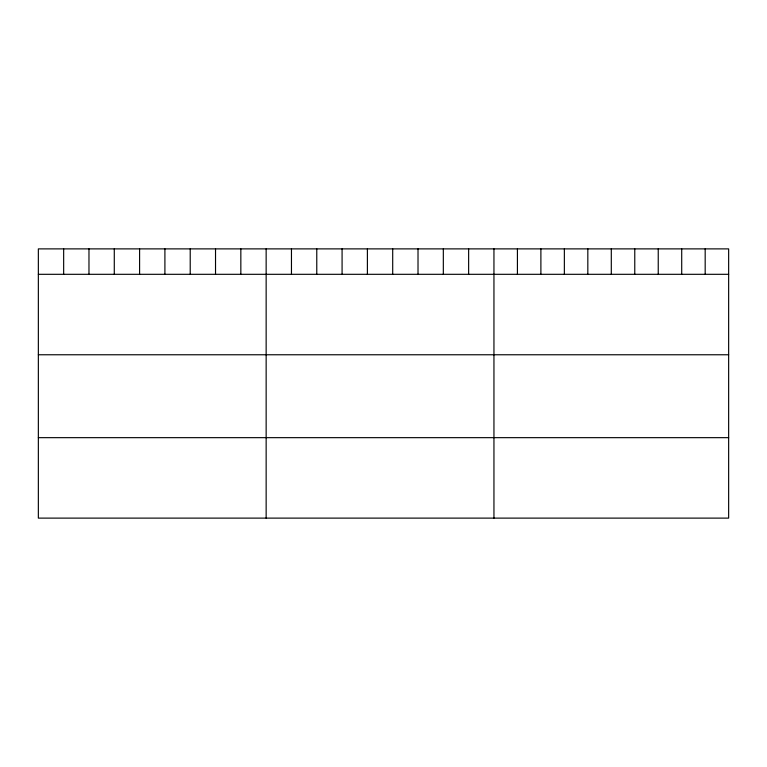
<?xml version="1.0" encoding="UTF-8"?>
<svg xmlns="http://www.w3.org/2000/svg" width="767" height="767" viewBox="0 0 767 767"><rect width="100%" height="100%" fill="white"/><g stroke="black" fill="none" stroke-linecap="round" stroke-linejoin="round"><path stroke-width="1.15" d="M728.65 274.308L728.65 518.118L38.35 518.118L38.35 248.882L728.65 248.882L728.65 274.308L38.35 274.308M38.35 354.766L728.65 354.766M38.35 437.66L728.65 437.66M705.18 248.882L705.18 274.308M681.71 248.882L681.71 274.308M658.239 248.882L658.239 274.308M634.769 248.882L634.769 274.308M611.299 248.882L611.299 274.308M587.829 248.882L587.829 274.308M564.359 248.882L564.359 274.308M540.888 248.882L540.888 274.308M517.418 248.882L517.418 274.308M493.948 248.882L493.948 518.118M468.637 248.882L468.637 274.308M443.326 248.882L443.326 274.308M418.015 248.882L418.015 274.308M392.704 248.882L392.704 274.308M367.393 248.882L367.393 274.308M342.082 248.882L342.082 274.308M316.771 248.882L316.771 274.308M291.46 248.882L291.46 274.308M266.149 248.882L266.149 518.118M240.838 248.882L240.838 274.308M215.527 248.882L215.527 274.308M190.216 248.882L190.216 274.308M164.905 248.882L164.905 274.308M139.594 248.882L139.594 274.308M114.283 248.882L114.283 274.308M88.972 248.882L88.972 274.308M63.661 248.882L63.661 274.308"/></g></svg>
